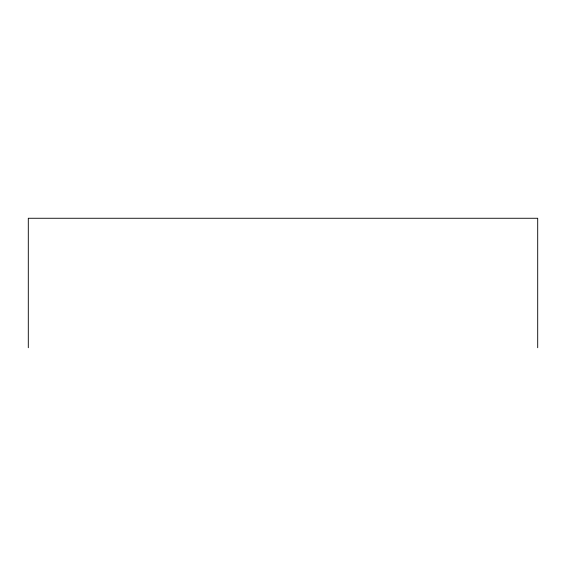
<?xml version="1.0" encoding="UTF-8"?>
<svg xmlns="http://www.w3.org/2000/svg" width="566" height="566" viewBox="0 0 566 566"><rect width="100%" height="100%" fill="white"/><g stroke="black" fill="none" stroke-linecap="round" stroke-linejoin="round"><path stroke-width="0.85" d="M537.7 347.736L537.7 218.264L28.3 218.264L28.3 347.736"/></g></svg>
